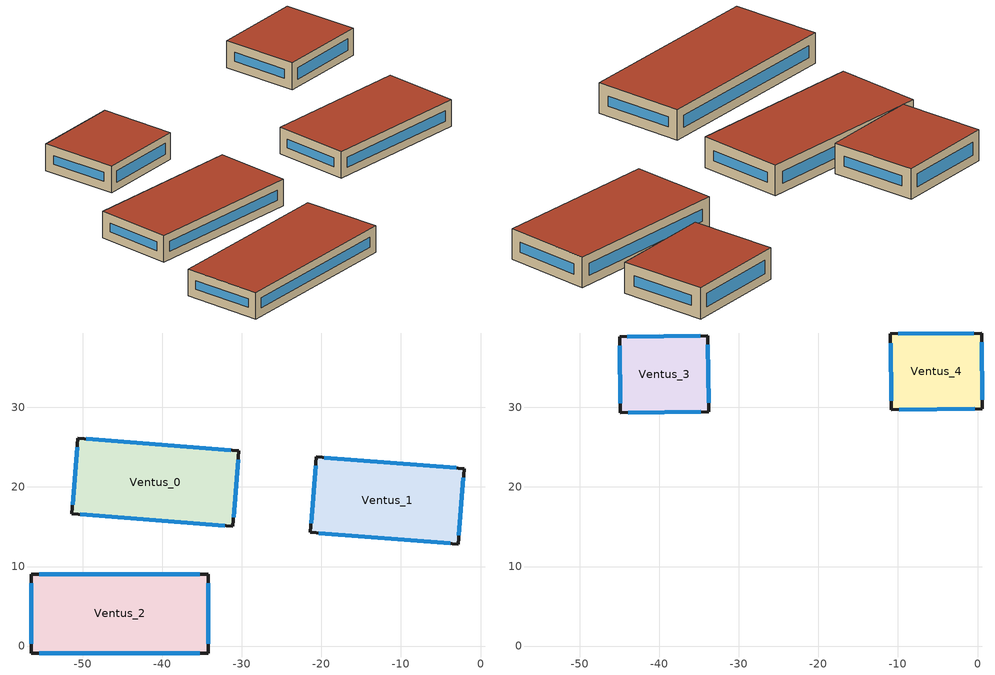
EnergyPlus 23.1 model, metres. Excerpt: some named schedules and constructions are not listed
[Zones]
Ventus_0
 floor outside (90.1-2019 Nonresidential CZ 0 Exterior Floor (Mass)): -50.59,26.13,3.49 -30.38,24.54,3.48 -31.13,15.05,3.48 -51.34,16.64,3.49
 wall outside (90.1-2019 Nonresidential CZ 0 Exterior Wall (Mass)): -50.59,26.13 -51.34,16.64 z3.49:6.87; -31.13,15.05 -30.38,24.54 z3.48:6.87; -51.34,16.64,3.49 -31.13,15.05,3.48 -31.13,15.05,6.87 -51.34,16.64,6.87; -30.38,24.54,3.48 -50.59,26.13,3.49 -50.59,26.13,6.87 -30.38,24.54,6.87
 window (90.1-2019 Nonresidential CZ 0 Glazing (Operable)): -50.68,25 -51.25,17.78 z4.62:5.74; -31.04,16.19 -30.47,23.41 z4.62:5.73; -50.31,16.56,4.52 -32.16,15.13,4.51 -32.16,15.13,5.83 -50.31,16.56,5.84; -31.41,24.62,4.51 -49.56,26.05,4.52 -49.56,26.05,5.84 -31.41,24.62,5.83
 roof outside (90.1-2019 Nonresidential CZ 0 Exterior Roof (Mass)): -50.59,26.13 -51.34,16.64 -31.13,15.05 -30.38,24.54 z6.87
Ventus_1
 floor outside (90.1-2019 Nonresidential CZ 0 Exterior Floor (Mass)): -21.39,14.28,3.48 -20.64,23.78,3.48 -2.06,22.31,3.47 -2.81,12.81,3.47
 wall outside (90.1-2019 Nonresidential CZ 0 Exterior Wall (Mass)): -2.81,12.81 -2.06,22.31 z3.47:6.86; -20.64,23.78 -21.39,14.28 z3.48:6.86; -21.39,14.28,3.48 -2.81,12.81,3.47 -2.81,12.81,6.86 -21.39,14.28,6.86; -2.06,22.31,3.47 -20.64,23.78,3.48 -20.64,23.78,6.86 -2.06,22.31,6.86
 window (90.1-2019 Nonresidential CZ 0 Glazing (Operable)): -20.36,14.19 -3.83,12.89 z4.5:5.83; -2.72,13.95 -2.15,21.18 z4.61:5.72; -20.73,22.64 -21.3,15.41 z4.61:5.73; -3.08,22.39,4.5 -19.62,23.7,4.5 -19.61,23.7,5.83 -3.08,22.39,5.83
 roof outside (90.1-2019 Nonresidential CZ 0 Exterior Roof (Mass)): -21.39,14.28 -2.81,12.81 -2.06,22.31 -20.64,23.78 z6.86
Ventus_2
 floor outside (90.1-2019 Nonresidential CZ 0 Exterior Floor (Mass)): -56.49,9.04 -34.25,9.04 -34.25,-0.87 -56.49,-0.87 z3.5
 wall outside (90.1-2019 Nonresidential CZ 0 Exterior Wall (Mass)): -56.49,9.04 -56.49,-0.87 -34.25,-0.87 -34.25,9.04 -56.49,9.04 z3.5:6.89
 window (90.1-2019 Nonresidential CZ 0 Glazing (Operable)): -56.49,7.9 -56.49,0.28 / -34.25,0.28 -34.25,7.9 z4.64:5.75; -55.45,-0.87 -35.29,-0.87 / -35.29,9.04 -55.45,9.04 z4.54:5.85
 roof outside (90.1-2019 Nonresidential CZ 0 Exterior Roof (Mass)): -56.49,9.04 -56.49,-0.87 -34.25,-0.87 -34.25,9.04 z6.89
Ventus_3
 floor outside (90.1-2019 Nonresidential CZ 0 Exterior Floor (Mass)): -33.89,38.98 -33.8,29.46 -44.89,29.34 -44.99,38.86 z6.11
 wall outside (90.1-2019 Nonresidential CZ 0 Exterior Wall (Mass)): -33.89,38.98 -44.99,38.86 -44.89,29.34 -33.8,29.46 -33.89,38.98 z6.11:9.51
 window (90.1-2019 Nonresidential CZ 0 Glazing (Operable)): -34.87,38.97 -44.01,38.87 / -43.91,29.35 -34.77,29.45 z7.08:8.53; -44.98,37.72 -44.9,30.48 / -33.81,30.6 -33.88,37.84 z7.25:8.37
 roof outside (90.1-2019 Nonresidential CZ 0 Exterior Roof (Mass)): -33.89,38.98 -44.99,38.86 -44.89,29.34 -33.8,29.46 z9.51
Ventus_4
 floor outside (90.1-2019 Nonresidential CZ 0 Exterior Floor (Mass)): 0.52,39.34 0.62,29.82 -10.85,29.7 -10.95,39.22 z6.11
 wall outside (90.1-2019 Nonresidential CZ 0 Exterior Wall (Mass)): 0.52,39.34 -10.95,39.22 -10.85,29.7 0.62,29.82 0.52,39.34 z6.11:9.57
 window (90.1-2019 Nonresidential CZ 0 Glazing (Operable)): -0.48,39.33 -9.95,39.23 / -9.85,29.71 -0.38,29.8 z7.1:8.57; -10.93,38.06 -10.86,30.85 / 0.61,30.97 0.53,38.18 z7.26:8.41
 roof outside (90.1-2019 Nonresidential CZ 0 Exterior Roof (Mass)): 0.52,39.34 -10.95,39.22 -10.85,29.7 0.62,29.82 z9.57
[EnergyManagementSystem:Sensor] Output:Variable Index Key=Environment
Name | Output:Variable
OutdoorTemp | Site Outdoor Air Drybulb Temperature
OutdoorRelHumid | Site Outdoor Air Relative Humidity
[ZoneHVAC:IdealLoadsAirSystem] Maximum Heating Supply Air Temperature {C}=35; Minimum Cooling Supply Air Temperature {C}=12; Maximum Heating Supply Air Humidity Ratio {kgWater/kgDryAir}=0.01; Minimum Cooling Supply Air Humidity Ratio {kgWater/kgDryAir}=0.008; Heating Limit=LimitFlowRateAndCapacity; MaximumHeatingAirFlowRate [m3/s]=Autosize; MaximumSensibleHeatingCapacity [W]=Autosize; Cooling Limit=LimitFlowRateAndCapacity; MaximumCoolingAirFlowRate [m3/s]=Autosize; MaximumTotalCoolingCapacity [W]=Autosize; Dehumidification Control Type=Humidistat; Humidification Control Type=Humidistat; Demand Controlled Ventilation Type=OccupancySchedule; Outdoor Air Economizer Type=NoEconomizer; Heat Recovery Type=None; SensibleHeatRecoveryEffectiveness=0.7; LatentHeatRecoveryEffectiveness=0.65
Name | HeatingAvailabilitySchedule | CoolingAvailabilitySchedule | Design Specification Outdoor Air Object
Ventus_0 Ideal Loads Air | HeatAvail_Ventus_0 | CoolAvail_Ventus_0 | Ventus_0MinFreshAir
Ventus_1 Ideal Loads Air | HeatAvail_Ventus_1 | CoolAvail_Ventus_1 | Ventus_1MinFreshAir
Ventus_2 Ideal Loads Air | HeatAvail_Ventus_2 | CoolAvail_Ventus_2 | Ventus_2MinFreshAir
Ventus_3 Ideal Loads Air | HeatAvail_Ventus_3 | CoolAvail_Ventus_3 | Ventus_3MinFreshAir
Ventus_4 Ideal Loads Air | HeatAvail_Ventus_4 | CoolAvail_Ventus_4 | Ventus_4MinFreshAir
[Schedule:Constant]
AllOn: Value=1
Ventus_0Heating_SP_Sch; Ventus_1Heating_SP_Sch; Ventus_2Heating_SP_Sch; Ventus_3Heating_SP_Sch; Ventus_4Heating_SP_Sch: HeatingSetpoint=20
Ventus_0Cooling_SP_Sch; Ventus_1Cooling_SP_Sch; Ventus_2Cooling_SP_Sch; Ventus_3Cooling_SP_Sch; Ventus_4Cooling_SP_Sch: CoolingSetpoint=26
[Schedule:Day:Hourly]
c866aadb-bdcd-4aca-b4c3-e01b63114685: Fraction, 0, 0, 0, 0, 0, 0, 0, 0, 0, 0, 0, 0, 0, 0, 0, 0, 0, 0, 0, 0, 0, 0, 0, 0
6f55d890-34f3-42ed-a1a7-bcec34c3a8e8: Fraction, 0, 0, 0, 0, 0, 0, 0, 0.2, 0.4, 0.6, 0.8, 0.8, 0.4, 0.6, 0.8, 0.8, 0.4, 0.2, 0, 0, 0, 0, 0, 0
7f637b54-d298-4d96-9984-982a71b93f89: Fraction, 0, 0, 0, 0, 0, 0, 0, 1, 1, 1, 1, 1, 1, 1, 1, 1, 1, 1, 0, 0, 0, 0, 0, 0
5b5517fb-d3c7-4876-9b4a-5a41585c6c0a: Fraction, 0.1, 0.1, 0.1, 0.1, 0.1, 0.1, 0.1, 0.1, 0.1, 0.1, 0.1, 0.1, 0.1, 0.1, 0.1, 0.1, 0.1, 0.1, 0.1, 0.1, 0.1, 0.1, 0.1, 0.1
dd71e2b2-6dab-4adf-9702-5453475776d9: Fraction, 0.1, 0.1, 0.1, 0.1, 0.1, 0.1, 0.1, 0.2, 0.4, 0.6, 0.8, 0.8, 0.4, 0.6, 0.8, 0.8, 0.4, 0.2, 0.1, 0.1, 0.1, 0.1, 0.1, 0.1
7158aaf4-5a2b-4dfb-b4ee-7a1afa80c914: Fraction, 1, 1, 1, 1, 1, 1, 1, 1, 0, 0, 0, 0, 0, 1, 0, 0, 0, 0, 0, 0, 0, 0, 0, 0
ea893394-956b-47a8-8b47-a2961b42e97b: Fraction, 1, 1, 1, 1, 1, 1, 1, 1, 0, 0, 0, 0, 0, 0, 0, 0, 0, 0, 0, 0, 0, 0, 0, 0
98e88dad-ab29-41fd-9cb4-9f7a812e4348: Fraction, 1, 1, 1, 1, 1, 1, 1, 1, 0, 0, 0, 1, 1, 1, 1, 1, 0, 0, 0, 0, 0, 0, 0, 1
7bba5579-4e0c-4581-935f-20ad767e8b1c: Fraction, 1, 1, 1, 1, 1, 1, 1, 1, 0, 0, 0, 0, 0, 0, 0, 0, 0, 0, 0, 0, 0, 0, 0, 1
96b4f15b-9833-42f4-beef-ad4644ba9616: Fraction, 1, 1, 1, 1, 1, 1, 1, 1, 0, 0, 0, 0, 1, 1, 1, 0, 0, 0, 0, 0, 0, 0, 0, 0
038e51b7-aa1a-4c68-a283-edc952d3799f: Fraction, 1, 1, 1, 1, 1, 1, 1, 1, 0, 0, 0, 0, 0, 0, 0, 0, 0, 0, 0, 0, 0, 0, 1, 1
ea8110dd-ba3e-46bd-b19a-fb37a1088d34: Fraction, 1, 1, 1, 1, 1, 1, 1, 0, 0, 0, 0, 0, 1, 1, 1, 1, 0, 0, 0, 0, 0, 0, 0, 1
f5f91727-b8df-4fa3-bfaa-6b7d5bd52d09: Fraction, 1, 1, 1, 1, 1, 1, 1, 1, 0, 0, 0, 0, 1, 1, 1, 1, 1, 0, 0, 0, 0, 0, 0, 0
4c8de2f8-7c8c-4800-bfda-45e82a9503ca: Fraction, 1, 1, 1, 1, 1, 1, 1, 1, 0, 0, 0, 0, 1, 1, 1, 1, 1, 0, 0, 0, 0, 0, 0, 1
b5a8b265-8ec4-41aa-b2d8-f610f16bb71a: Fraction, 1, 1, 1, 1, 1, 0, 0, 0, 0, 0, 1, 1, 1, 1, 0, 0, 0, 0, 0, 0, 0, 0, 1, 1
cce94fd9-a77f-4a92-bade-3cbd5a2e0e45: Fraction, 1, 1, 1, 1, 1, 0, 0, 0, 0, 0, 0, 0, 0, 0, 0, 1, 1, 1, 1, 1, 1, 1, 1, 1
5c246eef-ec44-49cf-b00f-87fc8b3c43a0: Fraction, 1, 1, 1, 1, 1, 1, 1, 0, 0, 0, 0, 0, 0, 0, 0, 0, 0, 0, 0, 0, 0, 0, 1, 1
5012d3e1-fcf8-4b08-8a6d-4ef5503795fd: Fraction, 1, 1, 1, 1, 1, 1, 1, 0, 0, 0, 0, 0, 0, 0, 0, 0, 0, 0, 0, 0, 0, 0, 0, 1
0b75f616-7fec-44bb-a6bb-fd3c22e49948: Fraction, 1, 1, 1, 1, 1, 1, 1, 1, 1, 1, 1, 0, 0, 0, 0, 0, 0, 0, 0, 0, 1, 1, 1, 1
24c36759-e481-4a83-b82b-e7979fa094c3: Fraction, 1, 1, 1, 1, 1, 1, 0, 0, 0, 0, 0, 0, 0, 0, 0, 0, 0, 0, 0, 0, 0, 1, 1, 1
e9f6a664-93cd-4686-8c3d-328d1de24190: Fraction, 1, 1, 1, 1, 0, 0, 0, 0, 0, 0, 0, 0, 0, 0, 0, 0, 0, 0, 0, 0, 0, 1, 1, 1
083f8b44-4ef6-46ae-8c54-783710230c9f: Fraction, 1, 1, 1, 1, 1, 1, 1, 1, 1, 1, 1, 1, 1, 1, 0, 0, 0, 0, 0, 0, 1, 1, 1, 1
89c627bc-5e49-43d5-a474-2e924b869038: Fraction, 1, 1, 1, 1, 1, 1, 0, 0, 0, 0, 0, 0, 0, 0, 0, 0, 0, 0, 0, 0, 0, 0, 1, 1
5d813a75-0934-4b92-bc50-2816f1e5791d: Fraction, 0, 1, 1, 1, 1, 1, 1, 1, 0, 0, 0, 0, 0, 1, 0, 0, 0, 0, 1, 1, 1, 1, 1, 1
530a323b-7730-43b7-82cb-3ee1fd74c873: Fraction, 1, 1, 1, 1, 1, 1, 0, 0, 0, 0, 0, 0, 1, 1, 0, 0, 1, 1, 1, 1, 1, 1, 1, 1
d135375e-badd-40b1-8688-f4bb18616764: Fraction, 1, 1, 1, 1, 1, 1, 1, 1, 0, 0, 0, 0, 0, 0, 0, 0, 0, 0, 0, 0, 0, 1, 1, 1
7c9735b5-ba42-44eb-bd93-d1f808c8e906: Fraction, 1, 1, 1, 0, 0, 0, 0, 0, 0, 0, 0, 0, 0, 0, 0, 0, 0, 0, 0, 0, 0, 0, 0, 0
8f49b1fe-51a5-4e12-b355-98c825e37863: Fraction, 1, 1, 1, 1, 1, 1, 1, 1, 0, 0, 0, 0, 1, 1, 1, 1, 0, 0, 0, 0, 0, 0, 0, 0
daf53c50-d593-4d6c-82c5-d2857734a0c7: Fraction, 0, 0, 0, 0, 0, 0, 0, 0, 1, 1, 1, 1, 1, 1, 1, 1, 0, 0, 0, 0, 0, 0, 0, 0
394fd872-9376-4285-be4e-9095a7ef1fc4: Fraction, 0, 0, 0, 1, 1, 1, 1, 1, 0, 0, 0, 0, 0, 0, 0, 0, 0, 0, 0, 0, 0, 0, 0, 0
14c6de81-30af-4a0e-a4e3-49b473cf6d41: Fraction, 0, 0, 0, 1, 1, 1, 1, 1, 0, 0, 0, 0, 0, 1, 1, 1, 0, 0, 0, 0, 0, 0, 0, 0
6c8eba5e-1700-4e82-b01d-6fab886f2439: Fraction, 0, 1, 1, 1, 1, 1, 1, 1, 0, 0, 0, 0, 0, 1, 1, 0, 0, 0, 0, 0, 0, 0, 0, 0
a486f01f-6a52-44f2-827a-26a99d45cce7: Fraction, 0, 0, 0, 0, 1, 1, 1, 1, 0, 0, 0, 0, 0, 0, 0, 0, 0, 0, 0, 0, 0, 0, 0, 0
f9bad371-961f-44aa-93b9-5e3151e6df32: Fraction, 1, 1, 1, 1, 1, 1, 1, 1, 1, 0, 1, 1, 1, 1, 1, 1, 1, 0, 0, 1, 1, 1, 1, 1
5a642dc8-9825-456e-bda7-f5c41b3ed6a2: Fraction, 1, 1, 1, 1, 1, 1, 1, 1, 0, 0, 0, 1, 1, 1, 1, 1, 0, 1, 1, 1, 1, 1, 1, 1
2ae50555-2d6d-4046-8740-244b8c7e5ac2: Fraction, 0, 1, 1, 1, 1, 1, 1, 1, 0, 0, 0, 0, 1, 1, 1, 0, 0, 0, 0, 0, 0, 0, 0, 0
6190e8b2-f565-46d1-80ae-4f5e3685a436: Fraction, 0, 0, 0, 0, 0, 0, 0, 0, 0, 0, 0, 0, 1, 0, 0, 0, 0, 0, 0, 0, 0, 0, 0, 0
525a46cb-6b0e-497f-84cc-fe719be2a710: Fraction, 0, 1, 1, 1, 1, 1, 1, 1, 0, 0, 0, 0, 0, 0, 0, 0, 0, 0, 0, 0, 0, 0, 0, 0
58379191-c1b4-47e5-a0c5-a19f7e5b1178: Fraction, 0, 1, 0, 0, 1, 0, 0, 0, 0, 0, 0, 1, 1, 1, 1, 1, 1, 0, 0, 0, 0, 0, 0, 0
6c493063-79ea-4329-a2fc-348c6a05954d: Fraction, 0, 0, 0, 0, 0, 0, 0, 0, 0, 0, 0, 0, 1, 0, 1, 0, 0, 0, 0, 0, 0, 0, 0, 0
cfa1612d-a7c4-43f3-953b-f1ae1bd8dd69: Fraction, 0, 0, 0, 0, 0, 0, 0, 0, 0, 0, 0, 1, 0, 0, 1, 1, 0, 0, 0, 0, 0, 0, 0, 1
a0851d90-119e-408b-9160-7f326c87494c: Fraction, 0, 0, 0, 1, 1, 1, 1, 1, 0, 0, 0, 1, 1, 1, 1, 0, 0, 0, 0, 0, 0, 1, 1, 0
1eb56954-0b7e-4442-8040-563b1a7f3814: Fraction, 0, 1, 1, 1, 1, 1, 1, 1, 0, 0, 0, 1, 1, 1, 1, 1, 0, 0, 1, 0, 0, 1, 1, 1
638d7c9e-c17c-4aec-a0fc-98fb6eee6cdc: Fraction, 1, 1, 1, 1, 1, 1, 1, 1, 0, 0, 0, 1, 1, 1, 1, 0, 0, 0, 0, 1, 0, 0, 1, 1
576e89f0-6812-4d7b-a71b-ed667f800c9a: Fraction, 1, 1, 1, 1, 1, 1, 1, 1, 1, 1, 0, 0, 0, 0, 0, 0, 0, 0, 0, 1, 1, 1, 1, 1
769dc03d-33fd-4c48-bde9-9c464d1200bb: Fraction, 1, 1, 1, 1, 1, 1, 1, 1, 0, 0, 0, 1, 1, 1, 1, 1, 1, 0, 1, 1, 1, 1, 1, 1
0dcae88f-2029-4a76-a348-85cce32da07c: Fraction, 1, 1, 0, 0, 1, 1, 0, 0, 0, 0, 0, 1, 0, 0, 1, 1, 0, 0, 0, 0, 0, 0, 0, 0
29ccd82d-e2c4-441a-b54e-a5719c5b7e80: Fraction, 0, 1, 1, 0, 1, 1, 0, 0, 0, 0, 0, 1, 1, 1, 1, 1, 1, 0, 0, 0, 0, 0, 0, 0
af63b4a2-debd-4e12-990d-0cf093cff569: Fraction, 0, 0, 0, 0, 1, 1, 1, 1, 0, 0, 0, 1, 1, 1, 1, 1, 0, 0, 0, 0, 0, 0, 0, 0
3270dfe9-63c8-4046-9da8-dc1563232933: Fraction, 1, 1, 1, 1, 1, 1, 1, 1, 0, 0, 0, 1, 1, 1, 1, 1, 0, 0, 0, 0, 0, 0, 0, 0
f735713b-1de7-4057-b946-f9363e1bd471: Fraction, 0, 0, 1, 1, 1, 1, 1, 0, 0, 0, 0, 1, 1, 1, 1, 1, 1, 0, 0, 0, 0, 0, 0, 0
1297b24e-b186-4720-a250-24a7711f8cb1: Fraction, 0, 0, 0, 0, 0, 0, 0, 0, 0, 0, 0, 0, 0, 1, 0, 0, 0, 0, 0, 0, 0, 0, 0, 0
cc073949-01ac-4db5-a5b3-bc1630463598: Fraction, 0, 0, 0, 0, 0, 0, 0, 0, 0, 0, 0, 1, 1, 1, 0, 0, 0, 0, 0, 0, 0, 0, 0, 0
a9279f97-692f-4cfd-a2f7-ec6d95770965: Fraction, 0, 0, 0, 0, 0, 0, 0, 0, 0, 0, 0, 0, 1, 1, 1, 1, 0, 0, 0, 0, 0, 0, 0, 0
29672d6e-07e8-4aaf-b33a-50f2300d0518: Fraction, 0, 0, 0, 1, 1, 1, 1, 1, 0, 0, 0, 1, 1, 1, 1, 1, 0, 0, 0, 0, 0, 0, 0, 0
c964ea7b-1134-4705-9409-38d53af21baa: Fraction, 1, 1, 1, 0, 1, 1, 1, 1, 0, 0, 0, 1, 1, 1, 1, 1, 1, 0, 0, 0, 0, 0, 0, 1
f0ad1450-6134-4a64-a067-7789090dd9d3: Fraction, 1, 1, 1, 1, 1, 1, 1, 1, 0, 0, 0, 1, 1, 1, 1, 1, 1, 0, 0, 0, 0, 0, 0, 1
ad563fe5-466c-41de-be62-26933d744d3e: Fraction, 1, 1, 1, 1, 0, 0, 0, 1, 0, 0, 1, 1, 1, 1, 1, 1, 1, 0, 0, 0, 0, 0, 0, 0
625c3241-47f1-43b7-ace3-c5f51236fa8e: Fraction, 1, 1, 1, 1, 0, 0, 0, 0, 0, 0, 0, 1, 1, 1, 1, 1, 1, 0, 0, 0, 0, 0, 0, 0
6bfff181-53aa-479a-995c-51560f8a5d5c: Fraction, 0, 0, 0, 0, 0, 0, 0, 0, 0, 0, 0, 1, 1, 1, 1, 1, 0, 0, 0, 0, 0, 1, 1, 1
56518056-a51e-4845-ad2e-14945a328c81: Fraction, 1, 1, 1, 1, 1, 1, 1, 1, 1, 1, 0, 0, 0, 0, 1, 1, 0, 0, 0, 1, 1, 0, 1, 0
9b892f0d-86fc-4605-9574-a2a1841287ff: Fraction, 0, 1, 1, 1, 1, 1, 1, 1, 1, 1, 1, 1, 0, 1, 0, 1, 1, 1, 1, 1, 1, 1, 1, 1
906098ef-ff9c-4ce6-8781-998ff0a07049: Fraction, 1, 1, 1, 1, 1, 1, 1, 1, 0, 0, 0, 1, 0, 1, 1, 0, 0, 0, 0, 1, 0, 1, 1, 1
abaff233-e121-4acc-b176-3218b52b177e: Fraction, 1, 1, 1, 1, 1, 1, 1, 1, 0, 0, 0, 1, 1, 1, 1, 1, 1, 1, 0, 0, 0, 0, 0, 0
47bea3f7-5ad0-40fb-84f1-b02ba0b11edf: Fraction, 1, 0, 1, 1, 1, 0, 1, 1, 0, 0, 0, 1, 1, 1, 1, 1, 1, 0, 0, 0, 0, 0, 0, 0
a8750861-35c9-4a01-b248-721a8bc6e035: Fraction, 0, 0, 0, 0, 0, 1, 1, 0, 0, 0, 0, 0, 1, 1, 1, 1, 0, 0, 0, 0, 1, 1, 1, 0
03972041-d6f2-4adf-a766-8375f5e9fecf: Fraction, 0, 1, 0, 1, 1, 1, 1, 1, 0, 0, 0, 1, 1, 1, 1, 1, 1, 0, 0, 0, 0, 0, 0, 0
36c44b85-d5b0-4df3-a5eb-8a661860568d: Fraction, 0, 1, 1, 1, 1, 1, 0, 1, 0, 0, 0, 1, 1, 1, 1, 1, 1, 1, 0, 0, 0, 0, 0, 0
ff10f670-3dd1-4de0-b561-c62058da69c6: Fraction, 0, 0, 0, 1, 1, 1, 1, 1, 0, 0, 0, 1, 1, 1, 1, 1, 1, 1, 0, 0, 0, 0, 0, 0
50831c31-48dc-4423-8db2-7565b2b2cda8: Fraction, 0, 0, 0, 0, 1, 1, 1, 1, 0, 0, 0, 1, 1, 1, 1, 1, 1, 1, 0, 0, 0, 0, 0, 0
49ce150c-6112-429a-aca5-0a4cf0b6a216: Fraction, 0, 0, 1, 1, 1, 1, 1, 1, 0, 0, 0, 1, 1, 1, 1, 1, 0, 1, 1, 1, 0, 1, 1, 1
9253dda1-d2f3-4e73-8e86-1a2018f0284b: Fraction, 0, 0, 0, 0, 1, 1, 1, 1, 0, 0, 1, 1, 1, 1, 1, 1, 1, 0, 0, 0, 0, 0, 0, 0
dc6a5729-5403-44ac-aeb8-64c4cf710a29: Fraction, 0, 0, 0, 0, 0, 1, 0, 0, 0, 1, 1, 1, 1, 1, 1, 1, 1, 1, 0, 0, 0, 0, 0, 0
83d53b60-484d-41a2-add2-88cb8570cf96: Fraction, 0, 0, 0, 1, 1, 1, 1, 0, 0, 0, 0, 1, 1, 1, 1, 1, 1, 1, 0, 0, 0, 0, 0, 0
a79a9e7a-9c7b-4898-9e24-aaf3bc7f40e1: Fraction, 1, 1, 1, 0, 1, 0, 1, 1, 0, 0, 0, 0, 1, 1, 1, 1, 1, 0, 0, 0, 0, 0, 0, 0
3e455692-f571-4d70-9847-2ce97a641f93: Fraction, 0, 0, 1, 1, 1, 1, 1, 1, 0, 1, 1, 1, 1, 1, 0, 1, 0, 0, 0, 1, 0, 0, 1, 1
9dac12f2-96d5-4c21-865e-c967c9f8e4b4: Fraction, 1, 1, 1, 1, 1, 1, 0, 1, 0, 1, 1, 1, 1, 1, 1, 1, 1, 1, 0, 0, 0, 0, 0, 0
ec4a7ace-ff22-4219-9c68-8d1d7cbca50a: Fraction, 0, 1, 1, 1, 1, 1, 0, 1, 0, 0, 0, 1, 1, 1, 0, 0, 0, 0, 0, 0, 0, 0, 0, 1
d770e1dc-c64f-4ba8-bccc-cb9c3e507657: Fraction, 1, 1, 1, 1, 1, 1, 1, 1, 0, 1, 1, 1, 1, 1, 1, 0, 1, 0, 0, 1, 1, 1, 1, 1
756c7f7e-2d5d-4c0e-8676-d62993ddbc5a: Fraction, 1, 1, 1, 1, 1, 1, 1, 0, 0, 0, 0, 0, 1, 1, 1, 1, 0, 0, 0, 0, 0, 0, 1, 0
b7548e7b-6d15-45d5-9ad8-2269986b0363: Fraction, 0, 0, 1, 1, 1, 1, 1, 1, 0, 1, 1, 1, 1, 1, 1, 1, 1, 1, 1, 0, 0, 0, 0, 0
7d0ede67-a537-4393-a9bf-4f9ae5e3e072: Fraction, 1, 1, 1, 1, 1, 1, 1, 1, 0, 0, 1, 1, 1, 0, 0, 0, 0, 0, 0, 1, 0, 1, 1, 1
1557c61e-7dc5-4fc4-9817-5bbbaf0b9155: Fraction, 1, 1, 1, 1, 1, 1, 1, 1, 0, 0, 0, 1, 1, 1, 1, 1, 0, 0, 0, 0, 0, 1, 1, 1
a6acf645-127e-417b-bbaa-114d3af0d377: Fraction, 1, 1, 1, 1, 1, 1, 1, 1, 0, 1, 1, 0, 1, 1, 1, 0, 0, 0, 0, 1, 1, 1, 1, 1
1ac6313c-d685-49b1-8aed-7caaf5e12eea: Fraction, 1, 1, 1, 1, 1, 1, 1, 1, 0, 0, 1, 1, 1, 1, 1, 1, 1, 1, 0, 0, 0, 0, 0, 0
1e30b826-206a-4819-9f59-10792228119a: Fraction, 0, 1, 1, 0, 1, 1, 1, 1, 0, 1, 1, 1, 1, 1, 1, 1, 0, 1, 1, 1, 1, 1, 1, 1
9a390b91-84e5-40cf-9c08-d10cf1815cb5: Fraction, 1, 1, 0, 1, 1, 1, 1, 1, 0, 0, 1, 1, 1, 0, 0, 0, 1, 1, 0, 1, 1, 1, 1, 1
1f36c98e-b347-4fdf-b9d9-abbead5fc37d: Fraction, 1, 1, 1, 1, 1, 1, 1, 1, 0, 0, 1, 1, 1, 1, 1, 0, 1, 1, 1, 1, 1, 1, 1, 1
76cbd0cb-536c-4cf6-a767-ea55ca1c133b: Fraction, 1, 1, 1, 1, 1, 1, 1, 1, 1, 0, 1, 1, 1, 1, 1, 0, 1, 0, 0, 1, 1, 1, 1, 1
7ff9edc0-bf98-485c-bf4c-6f48985e7d7a: Fraction, 1, 1, 1, 1, 1, 1, 1, 1, 1, 1, 1, 1, 1, 1, 0, 0, 0, 0, 0, 0, 0, 1, 1, 1
cc86be1d-270c-4455-b871-bd2973ed937f: Fraction, 1, 1, 1, 1, 0, 0, 0, 0, 0, 0, 1, 1, 1, 1, 1, 1, 1, 0, 0, 0, 0, 0, 0, 0
840c2482-bf2d-4fdc-a83f-754bd1980ef7: Fraction, 0, 1, 1, 1, 1, 1, 1, 1, 0, 0, 0, 1, 1, 1, 1, 1, 1, 1, 0, 0, 0, 0, 0, 0
d79bcfdd-a6ce-494a-9269-4d3b7a3a6b1d: Fraction, 0, 1, 0, 0, 1, 0, 1, 0, 0, 0, 1, 1, 1, 1, 1, 1, 1, 0, 0, 0, 0, 0, 0, 0
a4976cb1-642b-42e7-89c3-9ad1905bddf1: Fraction, 0, 1, 1, 1, 1, 1, 1, 1, 0, 1, 1, 1, 1, 1, 1, 1, 1, 1, 0, 0, 0, 0, 0, 0
2dff9784-a058-45b6-8693-61ffc2cc0571: Fraction, 0, 0, 0, 0, 1, 0, 0, 0, 0, 1, 1, 1, 1, 1, 1, 1, 1, 1, 1, 0, 0, 0, 0, 0
921ef230-30e7-469a-8704-53d67a6d9d1b: Fraction, 0, 0, 0, 0, 1, 1, 0, 1, 0, 0, 1, 1, 0, 1, 1, 1, 1, 1, 1, 1, 1, 1, 1, 1
1d1bbe9c-0b5c-4e98-9ef0-9e01f577cf7b: Fraction, 1, 1, 1, 1, 1, 1, 1, 1, 0, 0, 0, 1, 1, 1, 1, 1, 1, 0, 0, 0, 0, 0, 0, 0
6d131b91-5c81-4faa-8502-e9d5e0bd4816: Fraction, 0, 1, 1, 1, 1, 1, 1, 1, 0, 0, 1, 1, 1, 0, 0, 0, 0, 0, 0, 0, 0, 0, 0, 1
bdd5bd41-a9c8-4d6b-8a4f-942c21ee8b55: Fraction, 1, 1, 1, 1, 1, 1, 1, 1, 0, 0, 1, 1, 1, 1, 1, 1, 1, 0, 1, 0, 0, 0, 0, 0
2f98b04b-87be-447f-a1a5-0cb17425eacc: Fraction, 0, 0, 0, 0, 1, 1, 0, 0, 0, 0, 1, 1, 0, 0, 0, 1, 1, 0, 0, 1, 1, 1, 1, 1
64574ad7-3298-4a64-a8ab-96ac1f900380: Fraction, 1, 1, 1, 1, 1, 1, 1, 1, 0, 0, 0, 1, 1, 1, 1, 0, 0, 1, 1, 1, 1, 1, 1, 1
8d437f67-c17f-4a54-880f-5b4ac389bae9: Fraction, 1, 1, 1, 1, 1, 1, 1, 1, 0, 0, 0, 1, 1, 1, 1, 0, 1, 1, 0, 0, 0, 0, 0, 0
7016debf-1e31-441e-8941-372434a77819: Fraction, 0, 0, 0, 0, 1, 0, 0, 0, 0, 1, 0, 1, 1, 1, 0, 1, 1, 1, 1, 1, 1, 1, 1, 1
4261aa80-ca22-43da-8c6d-62d4a80df65f: Fraction, 1, 1, 1, 1, 1, 1, 1, 1, 1, 0, 0, 1, 1, 1, 1, 1, 0, 0, 0, 0, 0, 0, 0, 0
41c0b485-bfe2-4b60-92f4-ef725acb7400: Fraction, 1, 1, 1, 1, 1, 1, 1, 1, 0, 1, 1, 1, 1, 1, 1, 0, 0, 0, 0, 0, 0, 0, 0, 0
69320cb6-1723-4991-8478-49bc92507409: Fraction, 1, 1, 1, 0, 1, 1, 0, 1, 0, 0, 0, 1, 1, 1, 0, 0, 0, 0, 0, 0, 0, 0, 0, 0
3a343040-e5a2-4923-a58f-bdf52c09575a: Fraction, 0, 0, 0, 0, 0, 0, 0, 0, 1, 1, 1, 1, 1, 1, 1, 1, 1, 1, 1, 0, 0, 0, 0, 0
b518a31d-a599-456b-a29d-4b6a8e6b8d9e: Fraction, 0, 0, 0, 0, 1, 0, 1, 1, 1, 1, 1, 1, 1, 1, 1, 1, 1, 1, 0, 0, 0, 0, 0, 0
d8113999-81b4-45c8-8da3-49ba1428dba2: Fraction, 0, 0, 0, 0, 0, 1, 1, 1, 1, 1, 1, 1, 1, 1, 1, 1, 1, 1, 1, 0, 0, 0, 0, 0
e9cb1df0-5994-4d4a-ad43-8b8829f8ca7e: Fraction, 0, 0, 0, 0, 1, 0, 1, 0, 0, 1, 1, 1, 1, 1, 1, 1, 1, 1, 1, 0, 0, 0, 0, 0
b855bd31-a54b-4b91-b370-e5b23e536827: Fraction, 0, 0, 0, 0, 1, 1, 1, 1, 0, 1, 1, 1, 1, 1, 1, 1, 1, 1, 1, 0, 0, 0, 0, 0
d4e990da-b2ca-432e-b8df-095b9bcdccac: Fraction, 0, 0, 0, 0, 0, 0, 0, 0, 1, 1, 1, 1, 1, 1, 0, 0, 0, 0, 0, 1, 0, 0, 0, 0
115582ab-0b18-4729-bfaf-8d3af2d68d98: Fraction, 0, 1, 0, 0, 1, 0, 1, 1, 0, 1, 1, 1, 1, 0, 1, 0, 0, 0, 0, 0, 0, 0, 0, 1
d71fbb3e-b007-4577-b9a5-8d8ccddd81e5: Fraction, 1, 0, 1, 1, 1, 1, 1, 0, 0, 1, 1, 1, 0, 0, 1, 1, 1, 0, 0, 0, 0, 0, 0, 0
4bb75911-a9a6-484e-bd60-1da2e4a0c899: Fraction, 1, 1, 0, 1, 1, 1, 1, 1, 0, 1, 1, 1, 1, 1, 1, 0, 0, 0, 0, 0, 0, 0, 0, 0
b9b593cd-670b-4799-a2f7-83242c7e6293: Fraction, 0, 1, 1, 1, 1, 1, 1, 1, 0, 1, 1, 1, 0, 1, 1, 1, 0, 1, 0, 1, 1, 0, 1, 0
f69f07d3-f1a7-4f39-afa8-dd531a80312f: Fraction, 1, 1, 1, 1, 1, 1, 1, 1, 0, 0, 0, 0, 1, 0, 0, 0, 0, 0, 0, 0, 0, 0, 1, 0
75294591-ea63-438a-abb4-a05d61ea89bf: Fraction, 1, 1, 0, 1, 1, 1, 1, 1, 0, 1, 1, 1, 1, 1, 1, 1, 1, 1, 0, 0, 0, 0, 0, 0
ca1d4d6e-35f5-4d25-91cd-16c0fe71e7d4: Fraction, 0, 0, 0, 0, 0, 0, 0, 0, 0, 1, 1, 0, 0, 1, 1, 0, 0, 0, 0, 0, 0, 1, 1, 1
17a8c0e9-dbf1-4945-a9f7-4fc2b3a2acd3: Fraction, 1, 1, 1, 1, 1, 1, 0, 0, 0, 0, 1, 1, 1, 1, 1, 1, 1, 1, 0, 0, 0, 0, 0, 0
c7d3c108-51e1-4642-b10b-24d9d065fcf4: Fraction, 0, 0, 0, 0, 0, 0, 0, 0, 0, 0, 1, 1, 1, 1, 1, 1, 1, 1, 0, 0, 0, 0, 0, 0
4472c98c-8089-4af4-9cc3-119365db7ca8: Fraction, 0, 0, 0, 1, 1, 1, 0, 0, 0, 0, 0, 0, 1, 1, 0, 0, 1, 1, 0, 0, 0, 1, 1, 1
5c4812be-cc35-4f4a-a931-81b662427617: Fraction, 1, 1, 1, 1, 1, 1, 1, 1, 0, 1, 1, 1, 0, 0, 0, 0, 0, 0, 0, 0, 0, 0, 0, 1
e8a3d1d0-a20c-487d-beb9-4920cd4ef21f: Fraction, 1, 1, 1, 1, 1, 1, 1, 1, 1, 0, 0, 0, 1, 1, 1, 1, 0, 0, 0, 0, 0, 0, 1, 1
67a74a07-90df-41ba-83b9-f17ff7d25cb2: Fraction, 1, 1, 1, 1, 1, 1, 1, 1, 0, 0, 1, 1, 1, 1, 1, 1, 1, 0, 0, 0, 0, 0, 0, 0
1c380fa9-2913-4c44-b6c9-0beff170aba2: Fraction, 1, 1, 1, 1, 1, 1, 1, 1, 0, 0, 1, 1, 1, 1, 0, 0, 1, 1, 1, 1, 1, 1, 1, 1
2d50145b-d5d5-4408-a454-7f832a59cbf5: Fraction, 1, 1, 1, 1, 1, 1, 1, 1, 0, 0, 1, 1, 1, 1, 0, 0, 0, 1, 1, 1, 1, 1, 1, 1
cf5651c1-719a-4dc2-98ea-3c98721ad41a: Fraction, 0, 0, 0, 0, 1, 1, 1, 1, 0, 0, 0, 0, 0, 0, 0, 0, 0, 0, 0, 0, 0, 0, 1, 1
89fc61c6-6dd7-4947-84e0-e53b50bad561: Fraction, 1, 1, 1, 1, 1, 1, 1, 1, 1, 1, 1, 1, 1, 1, 1, 1, 1, 1, 1, 0, 0, 0, 0, 0
a2376b19-c7ba-4254-a0b2-dcc63b821e47: Fraction, 0, 0, 0, 0, 0, 0, 0, 0, 0, 0, 1, 1, 1, 1, 1, 0, 0, 0, 0, 0, 0, 1, 1, 1
2eb112a7-07fd-4f53-83e5-7f44396a0c42: Fraction, 1, 1, 1, 1, 1, 1, 1, 1, 1, 0, 0, 0, 1, 1, 1, 1, 1, 0, 0, 0, 0, 0, 0, 0
1f60ed8c-239f-4751-abcf-71e5c0ffbf2e: Fraction, 0, 1, 0, 0, 0, 1, 1, 1, 0, 0, 1, 1, 1, 0, 0, 0, 0, 0, 0, 0, 0, 0, 0, 0
f33e052e-e3a3-494a-a27e-03d235a75edb: Fraction, 1, 1, 1, 1, 1, 1, 1, 1, 1, 0, 0, 0, 0, 0, 0, 0, 1, 1, 0, 0, 0, 0, 0, 0
ccf7ed58-49bb-41d0-bd70-4ee9d4c4a426: Fraction, 0, 0, 0, 1, 1, 0, 0, 0, 0, 1, 1, 1, 0, 0, 0, 0, 0, 0, 0, 0, 0, 0, 0, 0
41acea93-75d2-4d9b-919a-fd292689db66: Fraction, 0, 0, 0, 0, 0, 0, 0, 0, 0, 1, 1, 1, 0, 0, 0, 0, 0, 0, 0, 0, 1, 1, 1, 1
1c593e3f-399b-4fdc-856a-031dcefcaf63: Fraction, 1, 1, 1, 1, 1, 1, 1, 1, 0, 0, 1, 1, 1, 1, 1, 1, 1, 1, 1, 0, 0, 0, 0, 0
30c38fbb-ae9b-47c8-818d-f567db761d1c: Fraction, 0, 1, 1, 1, 1, 1, 0, 0, 0, 1, 1, 1, 1, 1, 1, 1, 1, 0, 0, 0, 0, 0, 0, 0
25074c04-134a-4cd5-8869-0685f9ce901c: Fraction, 0, 1, 1, 1, 1, 1, 1, 1, 1, 0, 0, 1, 1, 1, 1, 1, 0, 0, 0, 0, 0, 0, 0, 0
d63d487f-5d72-48e8-9033-3b6aa6049279: Fraction, 0, 0, 0, 0, 0, 0, 0, 0, 0, 0, 0, 0, 1, 1, 1, 1, 0, 0, 0, 0, 0, 0, 0, 1
3911336b-13f4-4036-b373-52f9b7230f8e: Fraction, 0, 0, 0, 0, 0, 0, 0, 0, 0, 0, 0, 0, 1, 1, 1, 1, 1, 1, 0, 0, 0, 0, 0, 0
ab2f565a-3b5e-47b4-adf8-e6397d8f5dcd: Fraction, 0, 0, 1, 1, 1, 1, 1, 1, 0, 0, 0, 0, 0, 0, 0, 0, 0, 0, 0, 0, 0, 0, 0, 0
79d3580d-fc3c-480b-a97f-7f59da72b1ce: Fraction, 0, 0, 0, 0, 0, 0, 0, 0, 0, 0, 0, 0, 0, 0, 0, 0, 0, 0, 0, 0, 0, 0, 1, 1
71a86644-dbda-428c-9fea-36bbc2422041: Fraction, 0, 0, 0, 1, 1, 1, 1, 1, 1, 0, 0, 0, 0, 0, 0, 0, 1, 0, 0, 0, 0, 0, 0, 0
406d220a-ea8a-4620-ab9a-f017f7ae1691: Fraction, 0, 0, 0, 1, 1, 1, 1, 1, 0, 0, 1, 1, 1, 1, 1, 1, 1, 0, 0, 0, 0, 0, 0, 0
017299d7-d4c5-4813-90e5-d6778557dc1b: Fraction, 0, 1, 1, 1, 1, 1, 1, 0, 0, 0, 1, 1, 1, 1, 1, 1, 1, 1, 0, 0, 0, 0, 0, 0
a08da8fc-ac96-41a0-863e-c02cbd00ca50: Fraction, 0, 0, 0, 0, 0, 0, 0, 0, 0, 1, 1, 1, 1, 1, 1, 1, 0, 0, 0, 0, 0, 0, 0, 0
969a7ccf-f4b9-48e3-bf5e-efbad88b9648: Fraction, 0, 1, 1, 1, 1, 1, 1, 1, 1, 1, 1, 0, 1, 1, 1, 1, 1, 1, 0, 0, 0, 0, 0, 0
ca026977-a8df-433a-8448-a345ec1d7be0: Fraction, 0, 1, 0, 1, 0, 0, 0, 1, 0, 0, 1, 1, 1, 1, 1, 1, 1, 1, 1, 0, 1, 1, 0, 0
2907bb89-a569-4865-8d4c-cc7da8f8fa9b: Fraction, 0, 0, 0, 0, 0, 0, 0, 0, 0, 0, 1, 1, 1, 1, 1, 1, 1, 1, 1, 1, 0, 0, 0, 0
f3904647-6033-403a-8202-c0e0b7188cac: Fraction, 0, 0, 0, 0, 0, 0, 0, 0, 1, 1, 1, 1, 1, 1, 1, 1, 1, 0, 0, 0, 0, 0, 0, 0
1f2e60f5-4a64-40b3-a2fd-b74d962fbd16: Fraction, 0, 0, 0, 0, 0, 0, 0, 0, 0, 0, 1, 0, 0, 1, 1, 1, 1, 1, 1, 0, 0, 0, 0, 0
6301f005-ca53-4402-a55a-10288e0469fc: Fraction, 0, 0, 0, 1, 1, 0, 0, 0, 0, 1, 1, 1, 1, 0, 0, 0, 0, 0, 0, 0, 0, 0, 1, 0
da62ef6f-ef6f-4b4f-87ed-1bb8ec028557: Fraction, 0, 1, 1, 1, 1, 0, 1, 1, 0, 0, 0, 0, 1, 1, 1, 1, 1, 1, 1, 0, 0, 0, 0, 0
ca9c2e51-8df5-4d3d-8190-80f0c6cb76ac: Fraction, 0, 1, 0, 0, 1, 0, 1, 0, 0, 1, 1, 1, 1, 1, 1, 1, 1, 1, 1, 1, 0, 0, 0, 0
7f1bc331-9c8c-4eba-8398-74f9fa05e77e: Fraction, 0, 0, 0, 0, 0, 0, 0, 0, 0, 1, 1, 1, 1, 1, 1, 1, 1, 1, 1, 1, 1, 0, 0, 0
d5358a2d-fec6-4afc-81ec-77d400248433: Fraction, 0, 0, 0, 0, 0, 0, 0, 0, 1, 1, 1, 1, 1, 1, 1, 1, 1, 1, 1, 1, 1, 0, 0, 0
c05780cb-043b-46aa-bb2b-5f83ae60d46d: Fraction, 0, 0, 0, 0, 0, 0, 0, 1, 0, 1, 0, 0, 1, 1, 1, 0, 0, 1, 0, 0, 0, 0, 0, 0
05832be9-92a3-4a87-9618-6032a66677cd: Fraction, 0, 0, 0, 1, 1, 1, 1, 0, 0, 0, 0, 1, 1, 1, 1, 1, 1, 0, 0, 0, 0, 0, 0, 0
b30cb9b5-21e8-4114-bf96-ef16dee82c00: Fraction, 0, 1, 0, 0, 0, 0, 0, 0, 0, 1, 1, 1, 1, 1, 1, 1, 1, 1, 1, 0, 1, 0, 0, 0
766b237d-6a9e-4b85-ae81-4178abc6c82f: Fraction, 0, 0, 0, 0, 0, 0, 0, 0, 0, 0, 0, 1, 1, 1, 1, 1, 1, 0, 1, 1, 1, 1, 1, 0
f54727d9-aeda-4f10-a4aa-cc5c5a1492d4: Fraction, 0, 1, 1, 0, 1, 0, 0, 1, 0, 0, 0, 1, 1, 1, 0, 0, 1, 0, 0, 1, 1, 1, 1, 0
c848a378-8bed-48a9-9eb3-1e4941a50809: Fraction, 1, 1, 1, 1, 1, 1, 1, 1, 0, 0, 0, 1, 1, 1, 1, 1, 1, 1, 0, 0, 0, 0, 1, 1
8588ac5a-27e8-47d2-8086-4e50aef849d1: Fraction, 0, 1, 0, 0, 1, 1, 1, 1, 0, 0, 1, 1, 1, 0, 0, 0, 0, 1, 0, 1, 1, 0, 1, 1
180a623c-d74b-4dd9-ba05-daa202074ec6: Fraction, 1, 1, 1, 1, 0, 0, 0, 0, 0, 0, 0, 1, 1, 0, 1, 1, 1, 1, 1, 0, 0, 0, 0, 0
a7322b6d-6309-4f1b-9fdf-54dfc24adfec: Fraction, 0, 0, 0, 0, 1, 1, 1, 1, 1, 0, 1, 1, 1, 0, 1, 1, 1, 0, 0, 0, 0, 0, 0, 0
821ffc73-84c6-4164-89d7-686c19d3f16b: Fraction, 0, 1, 1, 1, 1, 1, 1, 1, 0, 0, 0, 1, 1, 1, 1, 1, 0, 0, 0, 0, 0, 0, 0, 0
51e417a1-0312-4751-bc02-1dd9a24a9e5a: Fraction, 0, 0, 0, 0, 0, 0, 0, 0, 0, 0, 0, 1, 1, 0, 1, 1, 1, 1, 0, 0, 0, 0, 0, 0
83234d12-1b75-4f51-85b3-5eb005d4d259: Fraction, 0, 0, 0, 0, 0, 0, 0, 0, 0, 1, 0, 1, 1, 1, 1, 1, 1, 1, 0, 0, 0, 0, 0, 0
948ccadd-859d-4d5e-b812-8566f4ff7bfb: Fraction, 0, 0, 0, 0, 0, 0, 0, 0, 0, 0, 1, 1, 1, 0, 1, 1, 1, 1, 0, 0, 0, 0, 0, 0
b6f1c0d8-f17d-4dea-b350-055d8560e91a: Fraction, 0, 0, 0, 0, 0, 0, 1, 1, 1, 0, 1, 0, 0, 0, 0, 0, 0, 0, 0, 1, 0, 0, 0, 0
7778add0-510f-43c3-a1dc-ecfce751ffea: Fraction, 1, 0, 0, 0, 1, 0, 0, 0, 0, 0, 1, 1, 0, 1, 1, 1, 1, 0, 0, 0, 0, 0, 0, 0
65a2de87-5144-4034-aa07-7fbfc60b6d57: Fraction, 0, 0, 0, 0, 0, 0, 0, 0, 0, 1, 1, 1, 0, 0, 1, 1, 1, 1, 0, 0, 0, 0, 0, 0
0ac50ae1-ade8-438e-9c97-9bc2b327bad1: Fraction, 0, 0, 0, 0, 0, 0, 0, 0, 0, 1, 1, 1, 1, 1, 1, 1, 1, 1, 1, 0, 0, 0, 0, 0
9dff7ca5-d767-4365-8e00-a506e08efb4e: Fraction, 0, 0, 0, 0, 0, 0, 0, 0, 0, 1, 1, 1, 0, 0, 1, 1, 1, 0, 0, 0, 0, 0, 0, 0
643e67ea-0bb5-4eb6-8cab-6fe6f1960727: Fraction, 0, 0, 0, 0, 1, 0, 0, 0, 0, 0, 1, 1, 1, 1, 1, 1, 1, 1, 0, 0, 0, 0, 1, 0
f67f652c-f978-46cb-8edd-a713db10e1dd: Fraction, 0, 1, 1, 1, 1, 1, 1, 0, 0, 0, 1, 1, 1, 0, 0, 0, 0, 0, 1, 1, 1, 1, 1, 1
82193a8c-dec4-43a7-8e5e-21b6d35fbce9: Fraction, 1, 1, 1, 1, 1, 1, 0, 0, 0, 0, 1, 1, 1, 0, 1, 1, 1, 1, 0, 0, 0, 0, 0, 0
68a6f05d-2c10-406f-8159-012e06ca5293: Fraction, 0, 1, 1, 1, 1, 1, 1, 1, 0, 0, 0, 0, 0, 0, 1, 1, 0, 0, 0, 0, 0, 0, 0, 0
18fef868-91e4-4925-8a0b-8913b8bf6f8b: Fraction, 1, 0, 1, 1, 1, 1, 1, 1, 0, 0, 1, 1, 1, 1, 1, 1, 1, 1, 1, 1, 1, 1, 1, 1
51bbcce5-df5b-47f0-a166-52e4232772f9: Fraction, 1, 1, 1, 1, 1, 1, 1, 1, 1, 1, 0, 0, 1, 0, 0, 0, 0, 0, 0, 0, 0, 0, 0, 1
3a3d49bf-7da0-4633-9e5b-2388c18a48d1: Fraction, 1, 1, 1, 1, 1, 1, 1, 1, 0, 0, 0, 0, 0, 0, 1, 1, 0, 0, 0, 0, 1, 0, 0, 1
0309cf2d-cd66-4be8-8c23-507fecaa03c8: Fraction, 1, 1, 1, 1, 1, 1, 1, 1, 0, 0, 0, 0, 0, 0, 1, 1, 0, 0, 0, 0, 0, 0, 0, 0
1543f6b6-8010-442a-86cb-b92de69aa8f0: Fraction, 0, 1, 0, 1, 1, 1, 1, 1, 0, 0, 0, 1, 1, 1, 0, 0, 0, 0, 0, 0, 0, 0, 0, 0
cef632d3-223f-4212-bb6f-c2378781a5d9: Fraction, 0, 1, 1, 1, 1, 1, 1, 1, 1, 0, 0, 1, 1, 1, 1, 1, 1, 0, 0, 0, 0, 0, 0, 0
952a7981-fe74-4ba8-9b34-c2749137560b: Fraction, 0, 0, 0, 1, 1, 1, 1, 1, 0, 0, 0, 1, 1, 1, 1, 1, 1, 1, 1, 0, 0, 0, 0, 0
68c4be17-8eec-43ca-a091-4e481e2ba7c3: Fraction, 0, 0, 0, 1, 1, 1, 1, 1, 0, 0, 1, 1, 1, 0, 1, 1, 1, 0, 1, 1, 1, 1, 1, 1
86bf90ae-429c-4d9d-9a84-3bad6150341c: Fraction, 1, 0, 1, 1, 1, 1, 1, 1, 0, 0, 0, 0, 1, 0, 1, 0, 0, 0, 0, 0, 0, 0, 0, 0
c6dd0d73-5917-4b13-aad0-784fdd042119: Fraction, 0, 0, 0, 0, 0, 0, 0, 0, 0, 0, 0, 0, 0, 1, 1, 1, 0, 0, 0, 0, 0, 0, 0, 0
da2ab299-3f42-41f6-b194-4812418ca2f6: Fraction, 0, 0, 0, 0, 1, 0, 0, 0, 0, 0, 0, 1, 1, 1, 1, 1, 1, 0, 0, 0, 0, 0, 0, 0
a29dd0f5-fb99-4ae3-956f-649b770296ed: Fraction, 0, 0, 0, 0, 1, 0, 0, 0, 0, 1, 1, 0, 0, 1, 1, 1, 1, 1, 1, 1, 1, 1, 1, 1
cdb56c2a-a804-457a-91aa-4e1176fa85c1: Fraction, 1, 1, 1, 1, 1, 1, 1, 1, 1, 0, 0, 1, 0, 1, 1, 1, 1, 1, 1, 0, 0, 0, 0, 1
b618041a-816f-4c02-8a49-8838e089245d: Fraction, 1, 1, 1, 1, 1, 1, 1, 1, 0, 0, 0, 0, 0, 0, 1, 1, 1, 0, 0, 0, 0, 0, 0, 0
845b166e-d04f-41cf-8f74-4a985483e72f: Fraction, 0, 0, 1, 0, 0, 0, 0, 1, 0, 0, 0, 0, 0, 1, 1, 1, 1, 0, 0, 0, 0, 0, 1, 0
49314c32-4c9d-4225-9993-5f17e3262b67: Fraction, 0, 0, 1, 1, 1, 1, 1, 1, 0, 0, 0, 1, 1, 1, 1, 1, 1, 1, 0, 0, 0, 0, 0, 0
01eb10a6-925f-4a55-968b-764ac9559073: Fraction, 0, 0, 1, 1, 1, 1, 1, 1, 0, 0, 1, 1, 1, 1, 1, 1, 1, 1, 1, 0, 0, 0, 0, 0
7e418bb2-8b75-459b-badb-964bd68a64cc: Fraction, 0, 0, 1, 1, 1, 1, 1, 1, 0, 1, 1, 1, 1, 1, 1, 1, 1, 1, 0, 0, 0, 0, 0, 0
286fcfb8-dc4e-49cf-99dd-bf285d89ecfb: Fraction, 0, 0, 1, 1, 1, 1, 1, 1, 0, 0, 1, 1, 1, 1, 1, 1, 1, 1, 0, 0, 0, 0, 0, 0
6f9c61a7-be0d-40d6-a5ad-a224499b1481: Fraction, 0, 0, 1, 1, 1, 1, 1, 1, 0, 1, 0, 1, 1, 1, 1, 1, 1, 1, 0, 0, 0, 0, 0, 0
033d80e2-106b-4b9f-9656-29de1ef509e0: Fraction, 0, 0, 0, 0, 0, 0, 0, 0, 0, 0, 0, 1, 1, 1, 1, 1, 1, 1, 0, 0, 0, 0, 0, 0
378fae08-bd07-4e10-b97f-0d253800d8c8: Fraction, 0, 0, 0, 0, 0, 0, 0, 0, 0, 1, 1, 1, 1, 1, 1, 1, 1, 0, 0, 0, 0, 0, 0, 0
0c7f6b79-4a2c-4f8d-b9d7-a0b02fc2033b: Fraction, 0, 1, 1, 1, 1, 1, 1, 1, 1, 1, 1, 1, 0, 0, 0, 1, 1, 0, 0, 0, 0, 0, 0, 0
26a997f3-1259-48cd-896d-c9ae443237e7: Fraction, 0, 1, 0, 1, 1, 1, 1, 1, 1, 0, 0, 0, 1, 1, 1, 1, 1, 0, 0, 0, 0, 0, 0, 1
4fa0e65e-a491-4254-bf99-bc6948f07ae4: Fraction, 0, 0, 0, 1, 1, 1, 0, 1, 0, 0, 0, 1, 0, 0, 0, 0, 0, 0, 0, 0, 0, 0, 0, 0
08f1a440-4b04-4f21-b2df-410f60d1dd46: Fraction, 1, 1, 1, 1, 1, 1, 1, 1, 0, 0, 0, 1, 1, 0, 0, 0, 0, 0, 0, 0, 0, 0, 0, 0
f6605d33-e3cb-4820-b9ad-5141c0bbc296: Fraction, 0, 0, 0, 0, 0, 0, 1, 1, 0, 0, 0, 0, 1, 1, 1, 0, 0, 0, 0, 0, 0, 0, 0, 0
ccd12820-27b1-4c5c-881a-9619a404b29c: Fraction, 0, 0, 1, 1, 1, 1, 1, 1, 0, 0, 0, 0, 1, 1, 1, 1, 0, 0, 0, 0, 0, 0, 0, 0
50d6c5a2-3c2b-42d5-8afc-28891047bc13: Fraction, 0, 0, 0, 1, 1, 1, 0, 0, 0, 0, 0, 1, 1, 1, 1, 1, 1, 1, 0, 0, 0, 0, 0, 0
75a78c42-c535-4cfa-95a0-8fce7938889b: Fraction, 0, 0, 0, 1, 1, 1, 0, 0, 0, 0, 1, 1, 1, 1, 1, 1, 1, 1, 1, 0, 0, 0, 0, 0
58e3fed2-11b8-4d75-83f9-f62192c3ef8c: Fraction, 0, 0, 0, 0, 0, 1, 1, 0, 0, 0, 0, 0, 0, 0, 0, 0, 0, 0, 0, 0, 0, 0, 0, 0
4a2cc418-8214-44fb-92b8-ff5d221cb2f9: Fraction, 0, 0, 0, 0, 0, 0, 0, 0, 0, 0, 0, 0, 1, 0, 1, 1, 1, 1, 0, 0, 0, 0, 0, 0
771f1635-afb7-4127-b90c-094704ff1bdc: Fraction, 0, 0, 0, 0, 0, 1, 1, 1, 0, 0, 0, 1, 1, 1, 1, 1, 0, 0, 0, 0, 0, 0, 0, 0
3d946fa6-7b8f-453a-bd1b-75eb2d5b0e74: Fraction, 0, 0, 0, 0, 0, 0, 0, 0, 0, 1, 0, 1, 1, 1, 0, 1, 0, 0, 0, 0, 0, 0, 0, 0
342654ee-4c14-449a-845b-2cbe67e8a51e: Fraction, 0, 0, 0, 0, 1, 0, 1, 0, 0, 0, 1, 1, 1, 0, 1, 1, 1, 0, 0, 0, 1, 1, 1, 1
f927c023-27f4-47b2-9de5-ea1efb2a2ede: Fraction, 1, 1, 0, 0, 1, 1, 1, 1, 0, 0, 0, 0, 0, 0, 0, 0, 0, 0, 0, 0, 0, 0, 0, 0
1cb2bb12-eed5-47d5-a170-33ba651472a2: Fraction, 0, 0, 0, 0, 0, 1, 0, 1, 0, 0, 0, 1, 1, 1, 1, 1, 0, 0, 0, 1, 1, 1, 1, 1
48fd40f5-b6e7-4e06-b35d-4aa5e0dcc661: Fraction, 1, 1, 1, 0, 0, 1, 1, 1, 0, 0, 0, 0, 0, 0, 0, 0, 0, 0, 0, 0, 0, 0, 0, 0
777ad352-e991-4696-9acd-0f3a6e511a3b: Fraction, 0, 0, 0, 0, 1, 0, 1, 1, 1, 0, 0, 0, 1, 0, 0, 0, 0, 0, 0, 0, 0, 0, 0, 0
e78262a3-9a03-42f9-8647-7ae00c2e8a47: Fraction, 0, 0, 0, 1, 0, 0, 0, 0, 0, 0, 0, 1, 1, 0, 1, 1, 0, 1, 0, 0, 0, 0, 0, 0
3ddfb741-2dbb-443f-bffd-191e90a5819b: Fraction, 0, 0, 0, 0, 0, 0, 0, 0, 0, 0, 0, 1, 1, 0, 0, 0, 0, 0, 0, 0, 0, 0, 0, 1
9eb6c6dd-85f2-4d02-afeb-dc01f400a541: Fraction, 1, 0, 1, 1, 1, 1, 1, 1, 0, 0, 0, 1, 1, 1, 1, 1, 0, 0, 0, 0, 0, 0, 0, 0
6b4224ab-a6d8-400b-b1f8-125bd56c3614: Fraction, 0, 1, 1, 1, 1, 1, 1, 1, 0, 0, 1, 0, 0, 0, 1, 0, 0, 0, 0, 0, 1, 1, 1, 1
e77d6c9c-8941-4961-a4b9-d85dbed49efd: Fraction, 1, 1, 1, 0, 1, 0, 0, 0, 0, 0, 0, 0, 1, 1, 1, 1, 0, 1, 0, 0, 0, 0, 0, 0
9948bc28-c651-414e-9607-205ef9357170: Fraction, 0, 0, 0, 0, 0, 0, 1, 1, 0, 0, 0, 1, 1, 0, 0, 0, 0, 0, 0, 0, 0, 0, 0, 0
69391d37-c1dd-4f2e-ba27-34face305099: Fraction, 0, 1, 1, 1, 1, 1, 0, 1, 1, 1, 1, 0, 0, 0, 0, 0, 0, 0, 0, 0, 0, 0, 0, 0
3aa7ad63-2213-466b-9f22-a4ac6add9191: Fraction, 0, 0, 0, 1, 0, 1, 1, 0, 0, 0, 0, 1, 0, 1, 1, 1, 1, 1, 1, 0, 0, 0, 0, 0
04e99e5e-6457-44fc-aec7-2dc07801b800: Fraction, 0, 0, 0, 1, 1, 1, 0, 0, 0, 0, 0, 0, 1, 1, 1, 1, 0, 0, 0, 0, 0, 0, 0, 0
c8c565e7-2257-45d0-a2d9-63349958ef0c: Fraction, 0, 1, 1, 1, 1, 0, 1, 1, 0, 0, 0, 1, 1, 1, 1, 1, 1, 1, 1, 0, 0, 0, 0, 0
3ef03882-e129-4934-a6ed-856ba41573d4: Fraction, 0, 0, 0, 0, 0, 0, 0, 0, 0, 0, 1, 1, 1, 1, 1, 1, 1, 1, 1, 0, 0, 0, 0, 0
ebcb8be8-4728-427f-9e91-7a0167dc3d0a: Fraction, 0, 0, 1, 1, 1, 0, 0, 1, 0, 0, 1, 1, 1, 1, 1, 1, 1, 1, 1, 1, 0, 0, 0, 0
434f043e-913f-4ad7-b340-23f571a24b49: Fraction, 0, 0, 0, 0, 0, 0, 0, 1, 0, 0, 1, 1, 1, 1, 1, 1, 0, 1, 1, 1, 1, 1, 0, 0
b3f632b3-8d3b-4a42-8d97-cd9d8aab3005: Fraction, 0, 0, 0, 0, 0, 0, 0, 0, 0, 1, 0, 1, 1, 1, 0, 0, 0, 0, 0, 0, 0, 0, 1, 1
c8539508-d002-463d-82ba-63ce1c570edc: Fraction, 1, 1, 1, 1, 1, 1, 1, 1, 1, 0, 1, 0, 0, 1, 0, 0, 0, 0, 0, 1, 0, 0, 0, 1
5e326456-cad5-497e-89fa-ba460865d336: Fraction, 1, 1, 1, 1, 1, 1, 1, 1, 0, 0, 0, 1, 1, 1, 0, 0, 1, 1, 0, 0, 0, 0, 0, 1
3587afe6-2b89-4188-908a-4a1fb8707b82: Fraction, 0, 0, 0, 0, 0, 0, 0, 0, 0, 0, 1, 0, 1, 1, 1, 0, 0, 0, 0, 0, 0, 0, 0, 0
5ea22281-accd-43f5-96b9-51684d82d0b2: Fraction, 0, 1, 1, 1, 1, 1, 1, 1, 1, 0, 1, 1, 1, 1, 1, 0, 0, 0, 0, 1, 0, 1, 1, 1
b45bb29f-862f-4fda-8dca-a107c43617c6: Fraction, 0, 0, 0, 0, 1, 1, 1, 1, 1, 1, 1, 0, 0, 0, 0, 0, 0, 0, 1, 0, 0, 0, 0, 0
9e4d310c-ba0e-4bb1-a853-2b3161a56f74: Fraction, 0, 1, 0, 0, 1, 0, 0, 1, 0, 0, 1, 1, 1, 0, 0, 1, 0, 0, 0, 0, 0, 0, 0, 0
65e3f139-55c4-491a-b8a1-de92385e0cb0: Fraction, 0, 0, 0, 0, 1, 1, 1, 1, 0, 0, 1, 1, 0, 0, 0, 0, 0, 0, 0, 0, 0, 0, 0, 0
138f1788-d115-4275-8913-5b5a03c72385: Fraction, 0, 0, 0, 0, 0, 1, 0, 0, 0, 1, 0, 1, 1, 1, 1, 1, 0, 0, 0, 0, 0, 0, 0, 1
370483e0-baab-4027-9a59-48fbdd436ac3: Fraction, 1, 1, 1, 1, 1, 1, 1, 1, 0, 1, 1, 1, 1, 1, 1, 1, 0, 0, 0, 0, 0, 0, 0, 0
73406b90-c116-4a38-ad26-4383958228e9: Fraction, 0, 0, 0, 0, 0, 0, 0, 0, 0, 1, 1, 1, 1, 1, 1, 0, 0, 0, 0, 0, 0, 0, 0, 0
84d43c4c-2615-4df1-85a1-b787e92f3893: Fraction, 0, 1, 0, 0, 1, 1, 1, 1, 0, 1, 1, 1, 1, 1, 1, 1, 1, 1, 0, 0, 0, 0, 0, 0
880d7f9e-f7e5-4845-9f62-fa0b82a83981: Fraction, 0, 0, 1, 1, 1, 1, 1, 1, 0, 0, 0, 0, 0, 1, 0, 1, 1, 0, 0, 0, 0, 0, 0, 0
86de422b-4adc-4f8c-b749-f42a706bffc7: Fraction, 0, 0, 1, 1, 1, 1, 1, 1, 1, 1, 0, 0, 0, 0, 0, 0, 0, 0, 0, 0, 1, 0, 0, 0
f2e27bb0-f5a1-4c12-9222-5da141ad1eb5: Fraction, 1, 1, 1, 1, 1, 0, 0, 0, 0, 0, 0, 1, 1, 1, 1, 1, 1, 0, 0, 0, 0, 0, 0, 0
